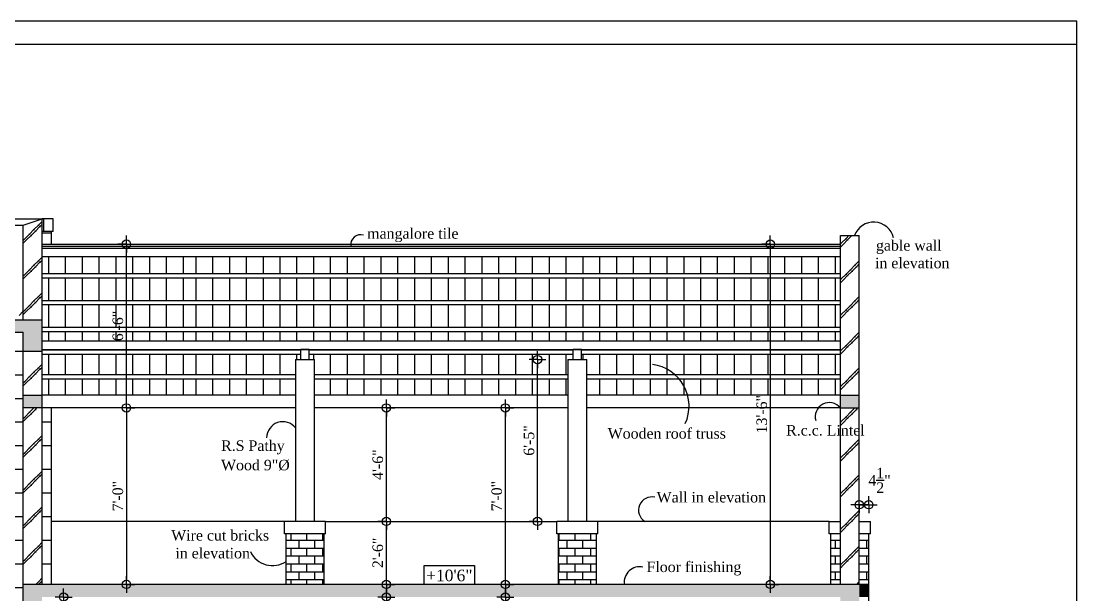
# Model space of a CAD drawing. Extents: x 7848 to 13228, y -2245 to 213.
# Drawn here: x 9412 to 9914, y -93 to 181 of the extents above; entities that cross this region are included whole.
import ezdxf
from ezdxf.enums import TextEntityAlignment as Align

# ---------------------------------------------------------------- set-up
doc = ezdxf.new("R2010")
doc.units = 0
doc.header["$LTSCALE"] = 20
doc.header["$MEASUREMENT"] = 0
doc.header["$PDMODE"] = 34
doc.header["$PDSIZE"] = 5
doc.layers.get('0').update_dxf_attribs({"linetype": 'CONTINUOUS'})
doc.layers.get('Defpoints').update_dxf_attribs({"linetype": 'CONTINUOUS'})
for name, color, linetype in [('border', 230, 'CONTINUOUS'), ('DETTEXT', 7, 'CONTINUOUS'), ('DIMLINE', 254, 'CONTINUOUS'), ('HATCH', 252, 'CONTINUOUS'), ('Stone', 8, 'CONTINUOUS'), ('text', 2, 'CONTINUOUS'), ('TILE', 22, 'CONTINUOUS'), ('wall', 13, 'CONTINUOUS'), ('WOOD', 7, 'CONTINUOUS')]:
    doc.layers.add(name, color=color, linetype=linetype)
doc.layers.add('correct', color=230, linetype='CONTINUOUS', plot=False)
doc.styles.add('style3', font='times_1.ttf')
doc.styles.add('style5', font='times_1.ttf')
doc.dimstyles.new('arch61', dxfattribs={"dimscale": 0, "dimtxt": 5, "dimasz": 2, "dimexe": 0.18, "dimexo": 0.0625, "dimgap": 1.5, "dimtad": 1, "dimzin": 3, "dimdsep": 46, "dimlunit": 4, "dimtxsty": 'style3', "dimblk": 'BLK', "dimcen": 0, "dimse1": 1, "dimse2": 1, "dimclrd": 256, "dimclrt": 3, "dimazin": 0, "dimtfac": 1, "dimtix": 1, "dimtmove": 2, "dimatfit": 3, "dimldrblk": 'NONE', "dimfxl": 0.18, "dimtolj": 1, "dimtzin": 0, "dimlwd": -1, "dimarcsym": 0})
pattern_1 = [(45, (-2711.297, 2172.252), (-8.485281, 8.485281), [3, 0]), (45, (-2712.004, 2172.959), (-8.485281, 8.485281), [3, 0])]
pattern_2 = [(0, (-2711.297, 2172.2518), (0, 3.75), []), (90, (-2711.297, 2172.252), (-7.5, 5e-16), [3.75, -3.75]), (90, (-2707.547, 2172.252), (-7.5, 5e-16), [-3.75, 3.75])]
pattern_3 = [(0, (-2711.297, 2172.252), (0, 11.25), []), (90, (-2711.297, 2172.252), (-22.5, 1e-15), [11.25, -11.25]), (90, (-2700.047, 2172.252), (-22.5, 1e-15), [-11.25, 11.25])]

# ---------------------------------------------------------------- blocks, each defined once
blk = doc.blocks.new('BLK')
for q in [(-2, 0), (0, 2), (0, -2), (2, 0)]:
    blk.add_line((0, 0), q)
blk.add_circle((0, 0), 1)
blk = doc.blocks.new('*D177')
at = {"layer": 'Defpoints', "color": 0}
for p in [(9585.23, -93.54), (9596.64, -93.54), (9596.64, -129.54)]:
    blk.add_point(p, dxfattribs=at)
at = {"layer": 'DIMLINE'}
blk.add_line((9585.23, -127.54), (9585.23, -95.54), dxfattribs=at)
at = {"layer": 'DIMLINE', "xscale": 2, "yscale": 2, "zscale": 2}
for p, rotation in [((9585.23, -93.54), 90), ((9585.23, -129.54), 270)]:
    blk.add_blockref('BLK', p, dxfattribs=dict(at, rotation=rotation))
at = {"layer": 'DIMLINE', "color": 3, "insert": (9581.19, -111.54), "char_height": 5, "attachment_point": 5, "rotation": 90, "style": 'style3'}
blk.add_mtext('\\A1;3\'-0"', dxfattribs=at)
blk = doc.blocks.new('_None')
blk = doc.blocks.new('*D178')
at = {"layer": 'Defpoints', "color": 0}
for p in [(9585.23, -57.54), (9591.88, -57.54), (9591.88, -87.54)]:
    blk.add_point(p, dxfattribs=at)
at = {"layer": 'DIMLINE'}
blk.add_line((9585.23, -85.54), (9585.23, -59.54), dxfattribs=at)
at = {"layer": 'DIMLINE', "xscale": 2, "yscale": 2, "zscale": 2}
for p, rotation in [((9585.23, -57.54), 90), ((9585.23, -87.54), 270)]:
    blk.add_blockref('BLK', p, dxfattribs=dict(at, rotation=rotation))
at = {"layer": 'DIMLINE', "color": 3, "insert": (9581.19, -72.54), "char_height": 5, "attachment_point": 5, "rotation": 90, "style": 'style3'}
blk.add_mtext('\\A1;2\'-6"', dxfattribs=at)
blk = doc.blocks.new('*D179')
at = {"layer": 'Defpoints', "color": 0}
for p in [(9585.23, -3.54), (9598.69, -3.54), (9598.69, -57.54)]:
    blk.add_point(p, dxfattribs=at)
at = {"layer": 'DIMLINE'}
blk.add_line((9585.23, -55.54), (9585.23, -5.54), dxfattribs=at)
at = {"layer": 'DIMLINE', "xscale": 2, "yscale": 2, "zscale": 2}
for p, rotation in [((9585.23, -3.54), 90), ((9585.23, -57.54), 270)]:
    blk.add_blockref('BLK', p, dxfattribs=dict(at, rotation=rotation))
at = {"layer": 'DIMLINE', "color": 3, "insert": (9581.19, -30.54), "char_height": 5, "attachment_point": 5, "rotation": 90, "style": 'style3'}
blk.add_mtext('\\A1;4\'-6"', dxfattribs=at)
blk = doc.blocks.new('*D180')
at = {"layer": 'Defpoints', "color": 0}
for p in [(9641.81, -3.54), (9646.27, -3.54), (9646.27, -87.54)]:
    blk.add_point(p, dxfattribs=at)
at = {"layer": 'DIMLINE'}
blk.add_line((9641.81, -85.54), (9641.81, -5.54), dxfattribs=at)
at = {"layer": 'DIMLINE', "xscale": 2, "yscale": 2, "zscale": 2}
for p, rotation in [((9641.81, -3.54), 90), ((9641.81, -87.54), 270)]:
    blk.add_blockref('BLK', p, dxfattribs=dict(at, rotation=rotation))
at = {"layer": 'DIMLINE', "color": 3, "insert": (9637.76, -45.54), "char_height": 5, "attachment_point": 5, "rotation": 90, "style": 'style3'}
blk.add_mtext('\\A1;7\'-0"', dxfattribs=at)
blk = doc.blocks.new('*D181')
at = {"layer": 'Defpoints', "color": 0}
for p in [(9641.81, -93.54), (9667.09, -93.54), (9667.09, -213.54)]:
    blk.add_point(p, dxfattribs=at)
at = {"layer": 'DIMLINE'}
blk.add_line((9641.81, -211.54), (9641.81, -95.54), dxfattribs=at)
at = {"layer": 'DIMLINE', "xscale": 2, "yscale": 2, "zscale": 2}
for p, rotation in [((9641.81, -93.54), 90), ((9641.81, -213.54), 270)]:
    blk.add_blockref('BLK', p, dxfattribs=dict(at, rotation=rotation))
at = {"layer": 'DIMLINE', "color": 3, "insert": (9637.77, -153.54), "char_height": 5, "attachment_point": 5, "rotation": 90, "style": 'style3'}
blk.add_mtext('\\A1;10\'-0"', dxfattribs=at)
blk = doc.blocks.new('*D433')
at = {"layer": 'Defpoints', "color": 0}
for p in [(9801.09, 74.46), (9767.79, -87.54), (9801.09, -87.54)]:
    blk.add_point(p, dxfattribs=at)
at = {"layer": 'DIMLINE'}
blk.add_line((9767.79, 72.46), (9767.79, -85.54), dxfattribs=at)
at = {"layer": 'DIMLINE', "xscale": 2, "yscale": 2, "zscale": 2}
for p, rotation in [((9767.79, 74.46), 90), ((9767.79, -87.54), 270)]:
    blk.add_blockref('BLK', p, dxfattribs=dict(at, rotation=rotation))
at = {"layer": 'DIMLINE', "color": 3, "insert": (9763.75, -6.54), "char_height": 5, "attachment_point": 5, "rotation": 90, "style": 'style3'}
blk.add_mtext('\\A1;13\'-6"', dxfattribs=at)
blk = doc.blocks.new('*D439')
at = {"layer": 'Defpoints', "color": 0}
for p in [(9810.09, -49.61), (9810.09, -87.54), (9814.59, -87.54)]:
    blk.add_point(p, dxfattribs=at)
at = {"layer": 'DIMLINE'}
for p, q in [((9808.09, -49.61), (9806.09, -49.61)), ((9814.59, -49.61), (9810.09, -49.61)), ((9816.59, -49.61), (9818.59, -49.61))]:
    blk.add_line(p, q, dxfattribs=at)
at = {"layer": 'DIMLINE', "xscale": 2, "yscale": 2, "zscale": 2}
blk.add_blockref('BLK', (9810.09, -49.61), dxfattribs=at)
at = {"layer": 'DIMLINE', "xscale": 2, "yscale": 2, "zscale": 2, "rotation": 180}
blk.add_blockref('BLK', (9814.59, -49.61), dxfattribs=at)
at = {"layer": 'DIMLINE', "color": 3, "insert": (9819.69, -38), "char_height": 5, "attachment_point": 5, "style": 'style3'}
blk.add_mtext('\\A1;4{\\H1.000000x;\\S1/2;}"', dxfattribs=at)
blk = doc.blocks.new('*D442')
at = {"layer": 'Defpoints', "color": 0}
for p in [(9457.87, 74.46), (9461.65, 74.46), (9457.87, -3.54)]:
    blk.add_point(p, dxfattribs=at)
at = {"layer": 'DIMLINE'}
blk.add_line((9461.65, -1.54), (9461.65, 72.46), dxfattribs=at)
at = {"layer": 'DIMLINE', "xscale": 2, "yscale": 2, "zscale": 2}
for p, rotation in [((9461.65, 74.46), 90), ((9461.65, -3.54), 270)]:
    blk.add_blockref('BLK', p, dxfattribs=dict(at, rotation=rotation))
at = {"layer": 'DIMLINE', "color": 3, "insert": (9457.6, 35.46), "char_height": 5, "attachment_point": 5, "rotation": 90, "style": 'style3'}
blk.add_mtext('\\A1;6\'-6"', dxfattribs=at)
blk = doc.blocks.new('*D443')
at = {"layer": 'Defpoints', "color": 0}
for p in [(9475.85, -3.54), (9461.65, -87.54), (9473.71, -87.54)]:
    blk.add_point(p, dxfattribs=at)
at = {"layer": 'DIMLINE'}
blk.add_line((9461.65, -5.54), (9461.65, -85.54), dxfattribs=at)
at = {"layer": 'DIMLINE', "xscale": 2, "yscale": 2, "zscale": 2}
for p, rotation in [((9461.65, -3.54), 90), ((9461.65, -87.54), 270)]:
    blk.add_blockref('BLK', p, dxfattribs=dict(at, rotation=rotation))
at = {"layer": 'DIMLINE', "color": 3, "insert": (9457.6, -45.54), "char_height": 5, "attachment_point": 5, "rotation": 90, "style": 'style3'}
blk.add_mtext('\\A1;7\'-0"', dxfattribs=at)
blk = doc.blocks.new('*D447')
at = {"layer": 'Defpoints', "color": 0}
for p in [(9394.17, 32.46), (9412.59, 32.46), (9412.59, -213.54)]:
    blk.add_point(p, dxfattribs=at)
at = {"layer": 'DIMLINE'}
blk.add_line((9394.17, -211.54), (9394.17, 30.46), dxfattribs=at)
at = {"layer": 'DIMLINE', "xscale": 2, "yscale": 2, "zscale": 2}
for p, rotation in [((9394.17, 32.46), 90), ((9394.17, -213.54), 270)]:
    blk.add_blockref('BLK', p, dxfattribs=dict(at, rotation=rotation))
at = {"layer": 'DIMLINE', "color": 3, "insert": (9390.13, -90.54), "char_height": 5, "attachment_point": 5, "rotation": 90, "style": 'style3'}
blk.add_mtext('\\A1;20\'-6"', dxfattribs=at)
blk = doc.blocks.new('*D449')
at = {"layer": 'Defpoints', "color": 0}
for p in [(9421.59, -93.54), (9431.79, -93.54), (9421.59, -129.54)]:
    blk.add_point(p, dxfattribs=at)
at = {"layer": 'DIMLINE'}
blk.add_line((9431.79, -127.54), (9431.79, -95.54), dxfattribs=at)
at = {"layer": 'DIMLINE', "xscale": 2, "yscale": 2, "zscale": 2}
for p, rotation in [((9431.79, -93.54), 90), ((9431.79, -129.54), 270)]:
    blk.add_blockref('BLK', p, dxfattribs=dict(at, rotation=rotation))
at = {"layer": 'DIMLINE', "color": 3, "insert": (9427.75, -111.54), "char_height": 5, "attachment_point": 5, "rotation": 90, "style": 'style3'}
blk.add_mtext('\\A1;3\'-0"', dxfattribs=at)
blk = doc.blocks.new('*D454')
at = {"layer": 'Defpoints', "color": 0}
for p in [(9657.11, 19.45), (9671.59, 19.45), (9671.59, -57.54)]:
    blk.add_point(p, dxfattribs=at)
at = {"layer": 'DIMLINE'}
blk.add_line((9657.11, -55.54), (9657.11, 17.45), dxfattribs=at)
at = {"layer": 'DIMLINE', "xscale": 2, "yscale": 2, "zscale": 2}
for p, rotation in [((9657.11, 19.45), 90), ((9657.11, -57.54), 270)]:
    blk.add_blockref('BLK', p, dxfattribs=dict(at, rotation=rotation))
at = {"layer": 'DIMLINE', "color": 3, "insert": (9653.06, -19.04), "char_height": 5, "attachment_point": 5, "rotation": 90, "style": 'style3'}
blk.add_mtext('\\A1;6\'-5"', dxfattribs=at)

msp = doc.modelspace()

# ---------------------------------------------------------------- hatches: boundary and pattern name
at = {"layer": 'HATCH'}
h = msp.add_hatch(dxfattribs=at)
h.set_pattern_fill('BRICK HATCH', color=8, angle=45, style=0)
h.set_pattern_definition(pattern_1)
h.paths.add_polyline_path([(9412.593, 38.462), (9421.593, 38.462), (9421.593, 86.462), (9412.593, 83.508)])
h = msp.add_hatch(dxfattribs=at)
h.set_pattern_fill('BRICK HATCH', color=8, angle=45, style=0)
h.set_pattern_definition(pattern_1)
h.paths.add_polyline_path([(9810.093, 78.462), (9801.093, 78.462), (9801.093, 2.462), (9810.093, 2.462)])
for points in [[(9412.593, 32.462), (9412.593, 23.462), (9421.593, 23.462), (9421.593, 38.462), (9211.593, 38.462), (9211.593, 23.462), (9220.593, 23.462), (9220.593, 32.462)], [(9421.593, 2.462), (9412.593, 2.462), (9412.593, -3.538), (9421.593, -3.538)], [(9810.093, -3.538), (9810.093, 2.462), (9801.093, 2.462), (9801.093, -3.538)], [(9801.093, -93.538), (9801.093, -102.538), (9810.093, -102.538), (9810.093, -87.538), (9412.593, -87.538), (9412.593, -102.538), (9421.593, -102.538), (9421.593, -93.538)], [(9814.593, -87.538), (9810.093, -87.538), (9810.093, -93.538), (9814.593, -93.538)]]:
    msp.add_hatch(color=8, dxfattribs=at).paths.add_polyline_path(points)
h = msp.add_hatch(dxfattribs=at)
h.set_pattern_fill('BRICK HATCH', color=8, angle=45, style=0)
h.set_pattern_definition(pattern_1)
h.paths.add_polyline_path([(9421.593, 23.462), (9412.593, 23.462), (9412.593, 2.462), (9421.593, 2.462)])
h = msp.add_hatch(dxfattribs=at)
h.set_pattern_fill('BRICK HATCH', color=8, angle=45, style=0)
h.set_pattern_definition(pattern_1)
h.paths.add_polyline_path([(9412.593, -87.538), (9421.593, -87.538), (9421.593, -3.538), (9412.593, -3.538)])
h = msp.add_hatch(dxfattribs=at)
h.set_pattern_fill('BRICK HATCH', color=8, angle=45, style=0)
h.set_pattern_definition(pattern_1)
h.paths.add_polyline_path([(9801.093, -87.538), (9810.093, -87.538), (9810.093, -3.538), (9801.093, -3.538)])
at = {"layer": 'Stone', "lineweight": -2}
h = msp.add_hatch(dxfattribs=at)
h.set_pattern_fill('BRICK', color=8, scale=45, style=0)
h.set_pattern_definition(pattern_3)
h.paths.add_polyline_path([(9426.093, 86.462), (9421.593, 86.462), (9421.593, 74.462), (9426.093, 74.462)])
h = msp.add_hatch(dxfattribs=at)
h.set_pattern_fill('BRICK', color=8, scale=45, style=0)
h.set_pattern_definition(pattern_3)
h.paths.add_polyline_path([(9412.593, 32.462), (9373.593, 32.462), (9373.593, -192.769), (9412.593, -192.769), (9412.593, -129.538), (9412.593, -87.538)])
h = msp.add_hatch(dxfattribs=at)
h.set_pattern_fill('BRICK', color=8, scale=45, style=0)
h.set_pattern_definition(pattern_3)
h.paths.add_polyline_path([(9421.593, -87.538), (9426.093, -87.538), (9426.093, -3.538), (9421.593, -3.538)])
at = {"layer": 'TILE'}
h = msp.add_hatch(dxfattribs=at)
h.set_pattern_fill('BRICK', color=256, scale=15, style=0)
h.set_pattern_definition(pattern_2)
h.paths.add_polyline_path([(9537.593, -87.538), (9555.593, -87.538), (9555.593, -63.538), (9537.593, -63.538)])
h = msp.add_hatch(dxfattribs=at)
h.set_pattern_fill('BRICK', color=256, scale=15, style=0)
h.set_pattern_definition(pattern_2)
h.paths.add_polyline_path([(9685.093, -87.538), (9685.093, -63.538), (9667.093, -63.538), (9667.093, -87.538)])
h = msp.add_hatch(dxfattribs=at)
h.set_pattern_fill('BRICK', color=256, scale=15, style=0)
h.set_pattern_definition(pattern_2)
h.paths.add_polyline_path([(9801.093, -63.538), (9796.593, -63.538), (9796.593, -87.538), (9801.093, -87.538)])
h = msp.add_hatch(dxfattribs=at)
h.set_pattern_fill('BRICK', color=256, scale=15, style=0)
h.set_pattern_definition(pattern_2)
h.paths.add_polyline_path([(9814.593, -63.538), (9810.093, -63.538), (9810.093, -87.538), (9814.593, -87.538)])

# ---------------------------------------------------------------- linework, layer by layer
for p, q in [((9211.593, 86.462), (9421.593, 86.462)), ((9426.843, 86.462), (9422.343, 86.462)), ((9426.843, 80.462), (9426.843, 86.462)), ((9426.843, 80.462), (9422.343, 80.462)), ((9426.093, 74.462), (9426.093, 80.462)), ((9542.093, 2.462), (9421.593, 2.462)), ((9671.593, 2.462), (9551.093, 2.462)), ((9801.093, 2.462), (9680.593, 2.462)), ((9542.093, -3.538), (9421.593, -3.538)), ((9671.593, -3.538), (9551.093, -3.538)), ((9801.093, -3.538), (9680.593, -3.538)), ((9536.843, -57.538), (9426.093, -57.538)), ((9556.343, -57.538), (9666.343, -57.538)), ((9795.843, -57.538), (9685.843, -57.538))]:
    msp.add_line(p, q)
at = {"color": 8}
msp.add_line((9220.593, 83.508), (9412.593, 83.508), dxfattribs=at)
at = {"layer": 'border'}
msp.add_line((9073.538, 169.596), (9913.538, 169.596), dxfattribs=at)
at = {"layer": 'correct', "color": 3}
msp.add_lwpolyline([(9073.538, 180.587), (9073.538, -329.413), (9913.538, -329.413), (9913.538, 180.587)], close=True, dxfattribs=at)
at = {"layer": 'DETTEXT'}
for centre, radius, start, end in [((9816.978, 75.214), 9.674, 13.48263, 160.38244), ((9572.886, 74.312), 4.567, 71.76097, 190.72569), ((9709.26, -2.66), 19.905, 335.18707, 82.75932), ((9795.832, -7.704), 6.711, 38.37139, 196.17039), ((9536.033, -17.817), 7.709, 38.16508, 179.26804), ((9711.45, -52.215), 6.313, 77.21614, 237.47984), ((9531.078, -66.972), 11.607, 205.37108, 304.14533), ((9705.624, -86.433), 7.283, 77.20671, 188.73098)]:
    msp.add_arc(centre, radius, start, end, dxfattribs=at)
at = {"layer": 'Stone', "color": 8, "lineweight": -2}
msp.add_line((9426.093, -87.538), (9426.093, -3.538), dxfattribs=at)
at = {"layer": 'text'}
msp.add_lwpolyline([(9603.207, -78.513), (9627.194, -78.513), (9627.194, -87.538), (9603.207, -87.538)], close=True, dxfattribs=at)
at = {"layer": 'TILE'}
for p, q in [((9421.593, 74.462), (9801.093, 74.462)), ((9421.593, 73.462), (9801.093, 73.462))]:
    msp.add_line(p, q, dxfattribs=at)
at = {"layer": 'TILE', "color": 7}
for p, q in [((9424.563, 68.462), (9424.563, 60.212)), ((9432.563, 68.462), (9432.563, 60.212)), ((9440.563, 68.462), (9440.563, 60.212)), ((9448.563, 68.462), (9448.563, 60.212)), ((9456.563, 68.462), (9456.563, 60.212)), ((9464.563, 68.462), (9464.563, 60.212)), ((9472.563, 68.462), (9472.563, 60.212)), ((9480.563, 68.462), (9480.563, 60.212)), ((9488.563, 68.462), (9488.563, 60.212)), ((9494.593, 68.462), (9494.593, 60.212)), ((9502.593, 68.462), (9502.593, 60.212)), ((9510.593, 68.462), (9510.593, 60.212)), ((9518.593, 68.462), (9518.593, 60.212)), ((9526.593, 68.462), (9526.593, 60.212)), ((9534.593, 68.462), (9534.593, 60.212)), ((9542.593, 68.462), (9542.593, 60.212)), ((9550.593, 68.462), (9550.593, 60.212)), ((9558.593, 68.462), (9558.593, 60.212)), ((9566.593, 68.462), (9566.593, 60.212)), ((9574.593, 68.462), (9574.593, 60.212)), ((9582.593, 68.462), (9582.593, 60.212)), ((9590.593, 68.462), (9590.593, 60.212)), ((9598.593, 68.462), (9598.593, 60.212)), ((9606.593, 68.462), (9606.593, 60.212)), ((9614.593, 68.462), (9614.593, 60.212)), ((9622.593, 68.462), (9622.593, 60.212)), ((9630.593, 68.462), (9630.593, 60.212)), ((9638.593, 68.462), (9638.593, 60.212)), ((9646.593, 68.462), (9646.593, 60.212)), ((9654.593, 68.462), (9654.593, 60.212)), ((9662.593, 68.462), (9662.593, 60.212)), ((9670.593, 68.462), (9670.593, 60.212)), ((9678.593, 68.462), (9678.593, 60.212)), ((9686.593, 68.462), (9686.593, 60.212)), ((9694.593, 68.462), (9694.593, 60.212)), ((9702.593, 68.462), (9702.593, 60.212)), ((9710.593, 68.462), (9710.593, 60.212)), ((9718.593, 68.462), (9718.593, 60.212)), ((9726.593, 68.462), (9726.593, 60.212)), ((9734.593, 68.462), (9734.593, 60.212)), ((9742.593, 68.462), (9742.593, 60.212)), ((9750.593, 68.462), (9750.593, 60.212)), ((9758.593, 68.462), (9758.593, 60.212)), ((9766.593, 68.462), (9766.593, 60.212)), ((9774.593, 68.462), (9774.593, 60.212)), ((9782.593, 68.462), (9782.593, 60.212)), ((9790.593, 68.462), (9790.593, 60.212)), ((9798.593, 68.462), (9798.593, 60.212)), ((9424.563, 58.212), (9424.563, 47.462)), ((9432.563, 58.212), (9432.563, 47.462)), ((9440.563, 58.212), (9440.563, 47.462)), ((9448.563, 58.212), (9448.563, 47.462)), ((9456.563, 58.212), (9456.563, 47.462)), ((9464.563, 58.212), (9464.563, 47.462)), ((9472.563, 58.212), (9472.563, 47.462)), ((9480.563, 58.212), (9480.563, 47.462)), ((9488.563, 58.212), (9488.563, 47.462)), ((9494.593, 58.212), (9494.593, 47.462)), ((9502.593, 58.212), (9502.593, 47.462)), ((9510.593, 58.212), (9510.593, 47.462)), ((9518.593, 58.212), (9518.593, 47.462)), ((9526.593, 58.212), (9526.593, 47.462)), ((9534.593, 58.212), (9534.593, 47.462)), ((9542.593, 58.212), (9542.593, 47.462)), ((9550.593, 58.212), (9550.593, 47.462)), ((9558.593, 58.212), (9558.593, 47.462)), ((9566.593, 58.212), (9566.593, 47.462)), ((9574.593, 58.212), (9574.593, 47.462)), ((9582.593, 58.212), (9582.593, 47.462)), ((9590.593, 58.212), (9590.593, 47.462)), ((9598.593, 58.212), (9598.593, 47.462)), ((9606.593, 58.212), (9606.593, 47.462)), ((9614.593, 58.212), (9614.593, 47.462)), ((9622.593, 58.212), (9622.593, 47.462)), ((9630.593, 58.212), (9630.593, 47.462)), ((9638.593, 58.212), (9638.593, 47.462)), ((9646.593, 58.212), (9646.593, 47.462)), ((9654.593, 58.212), (9654.593, 47.462)), ((9662.593, 58.212), (9662.593, 47.462)), ((9670.593, 58.212), (9670.593, 47.462)), ((9678.593, 58.212), (9678.593, 47.462)), ((9686.593, 58.212), (9686.593, 47.462)), ((9694.593, 58.212), (9694.593, 47.462)), ((9702.593, 58.212), (9702.593, 47.462)), ((9710.593, 58.212), (9710.593, 47.462)), ((9718.593, 58.212), (9718.593, 47.462)), ((9726.593, 58.212), (9726.593, 47.462)), ((9734.593, 58.212), (9734.593, 47.462)), ((9742.593, 58.212), (9742.593, 47.462)), ((9750.593, 58.212), (9750.593, 47.462)), ((9758.593, 58.212), (9758.593, 47.462)), ((9766.593, 58.212), (9766.593, 47.462)), ((9774.593, 58.212), (9774.593, 47.462)), ((9782.593, 58.212), (9782.593, 47.462)), ((9790.593, 58.212), (9790.593, 47.462)), ((9798.593, 58.212), (9798.593, 47.462)), ((9424.563, 45.462), (9424.563, 34.712)), ((9432.563, 45.462), (9432.563, 34.712)), ((9440.563, 45.462), (9440.563, 34.712)), ((9448.563, 45.462), (9448.563, 34.712)), ((9456.563, 45.462), (9456.563, 34.712)), ((9464.563, 45.462), (9464.563, 34.712)), ((9472.563, 45.462), (9472.563, 34.712)), ((9480.563, 45.462), (9480.563, 34.712)), ((9488.563, 45.462), (9488.563, 34.712)), ((9494.593, 45.462), (9494.593, 34.712)), ((9502.593, 45.462), (9502.593, 34.712)), ((9510.593, 45.462), (9510.593, 34.712)), ((9518.593, 45.462), (9518.593, 34.712)), ((9526.593, 45.462), (9526.593, 34.712)), ((9534.593, 45.462), (9534.593, 34.712)), ((9542.593, 45.462), (9542.593, 34.712)), ((9550.593, 45.462), (9550.593, 34.712)), ((9558.593, 45.462), (9558.593, 34.712)), ((9566.593, 45.462), (9566.593, 34.712)), ((9574.593, 45.462), (9574.593, 34.712)), ((9582.593, 45.462), (9582.593, 34.712)), ((9590.593, 45.462), (9590.593, 34.712)), ((9598.593, 45.462), (9598.593, 34.712)), ((9606.593, 45.462), (9606.593, 34.712)), ((9614.593, 45.462), (9614.593, 34.712)), ((9622.593, 45.462), (9622.593, 34.712)), ((9630.593, 45.462), (9630.593, 34.712)), ((9638.593, 45.462), (9638.593, 34.712)), ((9646.593, 45.462), (9646.593, 34.712)), ((9654.593, 45.462), (9654.593, 34.712)), ((9662.593, 45.462), (9662.593, 34.712)), ((9670.593, 45.462), (9670.593, 34.712)), ((9678.593, 45.462), (9678.593, 34.712)), ((9686.593, 45.462), (9686.593, 34.712)), ((9694.593, 45.462), (9694.593, 34.712)), ((9702.593, 45.462), (9702.593, 34.712)), ((9710.593, 45.462), (9710.593, 34.712)), ((9718.593, 45.462), (9718.593, 34.712)), ((9726.593, 45.462), (9726.593, 34.712)), ((9734.593, 45.462), (9734.593, 34.712)), ((9742.593, 45.462), (9742.593, 34.712)), ((9750.593, 45.462), (9750.593, 34.712)), ((9758.593, 45.462), (9758.593, 34.712)), ((9766.593, 45.462), (9766.593, 34.712)), ((9774.593, 45.462), (9774.593, 34.712)), ((9782.593, 45.462), (9782.593, 34.712)), ((9790.593, 45.462), (9790.593, 34.712)), ((9798.593, 45.462), (9798.593, 34.712)), ((9424.563, 32.712), (9424.563, 28.323)), ((9432.563, 32.712), (9432.563, 28.323)), ((9440.563, 32.712), (9440.563, 28.323)), ((9448.563, 32.712), (9448.563, 28.323)), ((9456.563, 32.712), (9456.563, 28.323)), ((9464.563, 32.712), (9464.563, 28.323)), ((9472.563, 32.712), (9472.563, 28.323)), ((9480.563, 32.712), (9480.563, 28.323)), ((9488.563, 32.712), (9488.563, 28.323)), ((9494.593, 32.712), (9494.593, 28.323)), ((9502.593, 32.712), (9502.593, 28.323)), ((9510.593, 32.712), (9510.593, 28.323)), ((9518.593, 32.712), (9518.593, 28.323)), ((9526.593, 32.712), (9526.593, 28.323)), ((9534.593, 32.712), (9534.593, 28.323)), ((9542.593, 32.712), (9542.593, 28.323)), ((9550.593, 32.712), (9550.593, 28.323)), ((9558.593, 32.712), (9558.593, 28.323)), ((9566.593, 32.712), (9566.593, 28.323)), ((9574.593, 32.712), (9574.593, 28.323)), ((9582.593, 32.712), (9582.593, 28.323)), ((9590.593, 32.712), (9590.593, 28.323)), ((9598.593, 32.712), (9598.593, 28.323)), ((9606.593, 32.712), (9606.593, 28.323)), ((9614.593, 32.712), (9614.593, 28.323)), ((9622.593, 32.712), (9622.593, 28.323)), ((9630.593, 32.712), (9630.593, 28.323)), ((9638.593, 32.712), (9638.593, 28.323)), ((9646.593, 32.712), (9646.593, 28.323)), ((9654.593, 32.712), (9654.593, 28.323)), ((9662.593, 32.712), (9662.593, 28.323)), ((9670.593, 32.712), (9670.593, 28.323)), ((9678.593, 32.712), (9678.593, 28.323)), ((9686.593, 32.712), (9686.593, 28.323)), ((9694.593, 32.712), (9694.593, 28.323)), ((9702.593, 32.712), (9702.593, 28.323)), ((9710.593, 32.712), (9710.593, 28.323)), ((9718.593, 32.712), (9718.593, 28.323)), ((9726.593, 32.712), (9726.593, 28.323)), ((9734.593, 32.712), (9734.593, 28.323)), ((9742.593, 32.712), (9742.593, 28.323)), ((9750.593, 32.712), (9750.593, 28.323)), ((9758.593, 32.712), (9758.593, 28.323)), ((9766.593, 32.712), (9766.593, 28.323)), ((9774.593, 32.712), (9774.593, 28.323)), ((9782.593, 32.712), (9782.593, 28.323)), ((9790.593, 32.712), (9790.593, 28.323)), ((9798.593, 32.712), (9798.593, 28.323)), ((9424.563, 24.323), (9424.563, 23.962)), ((9424.563, 21.962), (9424.563, 12.212)), ((9432.563, 24.323), (9432.563, 23.962)), ((9432.563, 21.962), (9432.563, 12.212)), ((9440.563, 24.323), (9440.563, 23.962)), ((9440.563, 21.962), (9440.563, 12.212)), ((9448.563, 24.323), (9448.563, 23.962)), ((9448.563, 21.962), (9448.563, 12.212)), ((9456.563, 24.323), (9456.563, 23.962)), ((9456.563, 21.962), (9456.563, 12.212)), ((9464.563, 24.323), (9464.563, 23.962)), ((9464.563, 21.962), (9464.563, 12.212)), ((9472.563, 24.323), (9472.563, 23.962)), ((9472.563, 21.962), (9472.563, 12.212)), ((9480.563, 24.323), (9480.563, 23.962)), ((9480.563, 21.962), (9480.563, 12.212)), ((9488.563, 24.323), (9488.563, 23.962)), ((9488.563, 21.962), (9488.563, 12.212)), ((9494.593, 24.323), (9494.593, 23.962)), ((9494.593, 21.962), (9494.593, 12.212)), ((9502.593, 24.323), (9502.593, 23.962)), ((9502.593, 21.962), (9502.593, 12.212)), ((9510.593, 24.323), (9510.593, 23.962)), ((9510.593, 21.962), (9510.593, 12.212)), ((9518.593, 24.323), (9518.593, 23.962)), ((9518.593, 21.962), (9518.593, 12.212)), ((9526.593, 24.323), (9526.593, 23.962)), ((9526.593, 21.962), (9526.593, 12.212)), ((9534.593, 24.323), (9534.593, 23.962)), ((9534.593, 21.962), (9534.593, 12.212)), ((9542.593, 24.323), (9542.593, 23.962)), ((9542.593, 21.962), (9542.593, 19.45)), ((9550.593, 24.323), (9550.593, 23.962)), ((9550.593, 21.962), (9550.593, 19.45)), ((9558.593, 24.323), (9558.593, 23.962)), ((9558.593, 21.962), (9558.593, 12.212)), ((9566.593, 24.323), (9566.593, 23.962)), ((9566.593, 21.962), (9566.593, 12.212)), ((9574.593, 24.323), (9574.593, 23.962)), ((9574.593, 21.962), (9574.593, 12.212)), ((9582.593, 24.323), (9582.593, 23.962)), ((9582.593, 21.962), (9582.593, 12.212)), ((9590.593, 24.323), (9590.593, 23.962)), ((9590.593, 21.962), (9590.593, 12.212)), ((9598.593, 24.323), (9598.593, 23.962)), ((9598.593, 21.962), (9598.593, 12.212)), ((9606.593, 24.323), (9606.593, 23.962)), ((9606.593, 21.962), (9606.593, 12.212)), ((9614.593, 24.323), (9614.593, 23.962)), ((9614.593, 21.962), (9614.593, 12.212)), ((9622.593, 24.323), (9622.593, 23.962)), ((9622.593, 21.962), (9622.593, 12.212)), ((9630.593, 24.323), (9630.593, 23.962)), ((9630.593, 21.962), (9630.593, 12.212)), ((9638.593, 24.323), (9638.593, 23.962)), ((9638.593, 21.962), (9638.593, 12.212)), ((9646.593, 24.323), (9646.593, 23.962)), ((9646.593, 21.962), (9646.593, 12.212)), ((9654.593, 24.323), (9654.593, 23.962)), ((9654.593, 21.962), (9654.593, 12.212)), ((9662.593, 24.323), (9662.593, 23.962)), ((9662.593, 21.962), (9662.593, 12.212)), ((9670.593, 24.323), (9670.593, 23.962)), ((9670.593, 21.962), (9670.593, 12.212)), ((9678.593, 24.323), (9678.593, 23.962)), ((9678.593, 21.962), (9678.593, 19.45)), ((9686.593, 24.323), (9686.593, 23.962)), ((9686.593, 21.962), (9686.593, 12.212)), ((9694.593, 24.323), (9694.593, 23.962)), ((9694.593, 21.962), (9694.593, 12.212)), ((9702.593, 24.323), (9702.593, 23.962)), ((9702.593, 21.962), (9702.593, 12.212)), ((9710.593, 24.323), (9710.593, 23.962)), ((9710.593, 21.962), (9710.593, 12.212)), ((9718.593, 24.323), (9718.593, 23.962)), ((9718.593, 21.962), (9718.593, 12.212)), ((9726.593, 24.323), (9726.593, 23.962)), ((9726.593, 21.962), (9726.593, 12.212)), ((9734.593, 24.323), (9734.593, 23.962)), ((9734.593, 21.962), (9734.593, 12.212)), ((9742.593, 24.323), (9742.593, 23.962)), ((9742.593, 21.962), (9742.593, 12.212)), ((9750.593, 24.323), (9750.593, 23.962)), ((9750.593, 21.962), (9750.593, 12.212)), ((9758.593, 24.323), (9758.593, 23.962)), ((9758.593, 21.962), (9758.593, 12.212)), ((9766.593, 24.323), (9766.593, 23.962)), ((9766.593, 21.962), (9766.593, 12.212)), ((9774.593, 24.323), (9774.593, 23.962)), ((9774.593, 21.962), (9774.593, 12.212)), ((9782.593, 24.323), (9782.593, 23.962)), ((9782.593, 21.962), (9782.593, 12.212)), ((9790.593, 24.323), (9790.593, 23.962)), ((9790.593, 21.962), (9790.593, 12.212)), ((9798.593, 24.323), (9798.593, 23.962)), ((9798.593, 21.962), (9798.593, 12.212)), ((9424.563, 10.212), (9424.563, 2.462)), ((9432.563, 10.212), (9432.563, 2.462)), ((9440.563, 10.212), (9440.563, 2.462)), ((9448.563, 10.212), (9448.563, 2.462)), ((9456.563, 10.212), (9456.563, 2.462)), ((9464.563, 10.212), (9464.563, 2.462)), ((9472.563, 10.212), (9472.563, 2.462)), ((9480.563, 10.212), (9480.563, 2.462)), ((9488.563, 10.212), (9488.563, 2.462)), ((9494.593, 10.212), (9494.593, 2.462)), ((9502.593, 10.212), (9502.593, 2.462)), ((9510.593, 10.212), (9510.593, 2.462)), ((9518.593, 10.212), (9518.593, 2.462)), ((9526.593, 10.212), (9526.593, 2.462)), ((9534.593, 10.212), (9534.593, 2.462)), ((9558.593, 10.212), (9558.593, 2.462)), ((9566.593, 10.212), (9566.593, 2.462)), ((9574.593, 10.212), (9574.593, 2.462)), ((9582.593, 10.212), (9582.593, 2.462)), ((9590.593, 10.212), (9590.593, 2.462)), ((9598.593, 10.212), (9598.593, 2.462)), ((9606.593, 10.212), (9606.593, 2.462)), ((9614.593, 10.212), (9614.593, 2.462)), ((9622.593, 10.212), (9622.593, 2.462)), ((9630.593, 10.212), (9630.593, 2.462)), ((9638.593, 10.212), (9638.593, 2.462)), ((9646.593, 10.212), (9646.593, 2.462)), ((9654.593, 10.212), (9654.593, 2.462)), ((9662.593, 10.212), (9662.593, 2.462)), ((9670.593, 10.212), (9670.593, 2.462)), ((9686.593, 10.212), (9686.593, 2.462)), ((9694.593, 10.212), (9694.593, 2.462)), ((9702.593, 10.212), (9702.593, 2.462)), ((9710.593, 10.212), (9710.593, 2.462)), ((9718.593, 10.212), (9718.593, 2.462)), ((9726.593, 10.212), (9726.593, 2.462)), ((9734.593, 10.212), (9734.593, 2.462)), ((9742.593, 10.212), (9742.593, 2.462)), ((9750.593, 10.212), (9750.593, 2.462)), ((9758.593, 10.212), (9758.593, 2.462)), ((9766.593, 10.212), (9766.593, 2.462)), ((9774.593, 10.212), (9774.593, 2.462)), ((9782.593, 10.212), (9782.593, 2.462)), ((9790.593, 10.212), (9790.593, 2.462)), ((9798.593, 10.212), (9798.593, 2.462))]:
    msp.add_line(p, q, dxfattribs=at)
at = {"layer": 'wall'}
for p, q in [((9412.593, 83.508), (9421.593, 86.462)), ((9421.593, -87.538), (9421.593, 86.462)), ((9422.343, 86.462), (9421.593, 86.462)), ((9422.343, 80.462), (9422.343, 86.462)), ((9412.593, 38.462), (9412.593, 83.508)), ((9422.343, 80.462), (9421.593, 80.462)), ((9801.093, -87.538), (9801.093, 78.462)), ((9801.093, 78.462), (9810.093, 78.462)), ((9810.093, -87.538), (9810.093, 78.462)), ((9211.593, 38.462), (9421.593, 38.462)), ((9220.593, 32.462), (9412.593, 32.462)), ((9412.593, -87.538), (9412.593, 32.462)), ((9412.593, 23.462), (9421.593, 23.462)), ((9412.593, 2.462), (9421.593, 2.462)), ((9412.593, 2.462), (9421.593, 2.462)), ((9801.093, 2.462), (9810.093, 2.462)), ((9421.593, -3.538), (9412.593, -3.538)), ((9801.093, -3.538), (9810.093, -3.538)), ((9536.843, -63.538), (9536.843, -57.538)), ((9556.343, -57.538), (9536.843, -57.538)), ((9556.343, -63.538), (9556.343, -57.538)), ((9666.343, -63.538), (9666.343, -57.538)), ((9685.843, -57.538), (9666.343, -57.538)), ((9685.843, -63.538), (9685.843, -57.538)), ((9795.843, -57.538), (9801.093, -57.538)), ((9795.843, -63.538), (9795.843, -57.538)), ((9810.093, -57.538), (9815.343, -57.538)), ((9815.343, -63.538), (9815.343, -57.538)), ((9556.343, -63.538), (9536.843, -63.538)), ((9537.593, -87.538), (9537.593, -63.538)), ((9555.593, -87.538), (9555.593, -63.538)), ((9685.843, -63.538), (9666.343, -63.538)), ((9667.093, -87.538), (9667.093, -63.538)), ((9685.093, -87.538), (9685.093, -63.538)), ((9801.093, -63.538), (9795.843, -63.538)), ((9796.593, -87.538), (9796.593, -63.538)), ((9815.343, -63.538), (9810.093, -63.538)), ((9814.593, -87.538), (9814.593, -63.538)), ((9412.593, -129.538), (9412.593, -87.538)), ((9814.593, -87.538), (9412.593, -87.538)), ((9814.593, -105.293), (9814.593, -87.538))]:
    msp.add_line(p, q, dxfattribs=at)
at = {"layer": 'wall', "color": 2}
msp.add_line((9410.593, 40.462), (9412.593, 42.462), dxfattribs=at)
at = {"layer": 'WOOD'}
for p, q in [((9421.593, 72.462), (9801.093, 72.462)), ((9421.593, 68.462), (9801.093, 68.462)), ((9421.593, 28.323), (9801.093, 28.323)), ((9421.593, 24.323), (9801.093, 24.323)), ((9544.593, 19.45), (9544.593, 24.323)), ((9548.593, 24.323), (9544.593, 24.323)), ((9548.593, 19.45), (9548.593, 24.323)), ((9674.093, 19.45), (9674.093, 24.323)), ((9678.093, 24.323), (9674.093, 24.323)), ((9678.093, 19.45), (9678.093, 24.323)), ((9542.093, 19.45), (9542.093, -57.538)), ((9542.093, 19.45), (9551.093, 19.45)), ((9551.093, -57.538), (9551.093, 19.45)), ((9671.593, 19.45), (9671.593, -57.538)), ((9671.593, 19.45), (9680.593, 19.45)), ((9680.593, -57.538), (9680.593, 19.45))]:
    msp.add_line(p, q, dxfattribs=at)
at = {"layer": 'WOOD', "color": 33}
for p, q in [((9801.093, 60.212), (9421.593, 60.212)), ((9801.093, 58.212), (9421.593, 58.212)), ((9801.093, 47.462), (9421.593, 47.462)), ((9801.093, 45.462), (9421.593, 45.462)), ((9801.093, 34.712), (9421.593, 34.712)), ((9801.093, 32.712), (9421.593, 32.712)), ((9544.593, 23.962), (9421.593, 23.962)), ((9544.593, 21.962), (9421.593, 21.962)), ((9674.093, 23.962), (9548.593, 23.962)), ((9674.093, 21.962), (9548.593, 21.962)), ((9801.093, 23.962), (9678.093, 23.962)), ((9801.093, 21.962), (9678.093, 21.962)), ((9542.093, 12.212), (9421.593, 12.212)), ((9542.093, 10.212), (9421.593, 10.212)), ((9671.593, 12.212), (9551.093, 12.212)), ((9671.593, 10.212), (9551.093, 10.212)), ((9801.093, 12.212), (9680.593, 12.212)), ((9801.093, 10.212), (9680.593, 10.212))]:
    msp.add_line(p, q, dxfattribs=at)

# ---------------------------------------------------------------- texts
at = {"layer": 'DETTEXT', "style": 'style5'}
for s, p in [('mangalore tile', (9576.127, 77.006)), ('Wooden roof truss', (9690.468, -18.166)), ('Wall in elevation', (9713.735, -48.528)), ('in elevation', (9484.932, -75.164)), ('Floor finishing', (9708.932, -81.671))]:
    msp.add_text(s, height=5, dxfattribs=at).set_placement(p)
for s, p in [('gable wall', (9833.626, 73.15)), (' in elevation', (9834.322, 65.549))]:
    msp.add_text(s, height=5, dxfattribs=at).set_placement(p, align=Align.MIDDLE)
for s, p in [('R.c.c. Lintel', (9793.982, -16.692)), ('R.S Pathy', (9521.801, -23.981)), ('Wood 9"%%C', (9522.974, -33.23)), ('Wire cut bricks', (9506.226, -66.676))]:
    msp.add_text(s, height=5, dxfattribs=at).set_placement(p, align=Align.CENTER)
at = {"layer": 'text', "style": 'style5'}
msp.add_text('+10\'6"', height=5.5, dxfattribs=at).set_placement((9604.158, -86.011))

# ---------------------------------------------------------------- dimensions: what is measured, and where the dimension line sits
at = {"layer": 'DIMLINE'}
for base, p1, p2, override, picture, middle in [((9461.646, 74.462), (9457.865, -3.538), (9457.865, 74.462), {"dimscale": 1}, '*D442', (9457.603, 35.462)), ((9767.795, -87.538), (9801.093, 74.462), (9801.093, -87.538), {"dimscale": 1}, '*D433', (9763.752, -6.538)), ((9394.171, 32.462), (9412.593, -213.538), (9412.593, 32.462), {"dimscale": 1}, '*D447', (9390.128, -90.538)), ((9657.105, 19.45), (9671.593, -57.538), (9671.593, 19.45), {"dimscale": 1}, '*D454', (9653.062, -19.044)), ((9461.646, -87.538), (9475.854, -3.538), (9473.707, -87.538), {"dimscale": 1}, '*D443', (9457.596, -45.538)), ((9585.229, -3.538), (9598.687, -57.538), (9598.687, -3.538), {"dimscale": 1, "dimfxl": 0.25}, '*D179', (9581.186, -30.538)), ((9641.81, -3.538), (9646.269, -87.538), (9646.269, -3.538), {"dimscale": 1, "dimfxl": 0.25}, '*D180', (9637.759, -45.538)), ((9585.229, -57.538), (9591.875, -87.538), (9591.875, -57.538), {"dimscale": 1, "dimfxl": 0.25}, '*D178', (9581.186, -72.538)), ((9431.792, -93.538), (9421.593, -129.538), (9421.593, -93.538), {"dimscale": 1}, '*D449', (9427.748, -111.538)), ((9585.229, -93.538), (9596.639, -129.538), (9596.639, -93.538), {"dimscale": 1, "dimfxl": 0.25}, '*D177', (9581.186, -111.538)), ((9641.81, -93.538), (9667.093, -213.538), (9667.093, -93.538), {"dimscale": 1, "dimfxl": 0.25}, '*D181', (9637.766, -153.538))]:
    dim = msp.add_linear_dim(base=base, p1=p1, p2=p2, angle=90, dimstyle='arch61', override=override, dxfattribs=at)
    dim.commit()
    dim.dimension.update_dxf_attribs({"geometry": picture, "text_midpoint": middle})
dim = msp.add_linear_dim(base=(9810.093, -49.608), p1=(9814.593, -87.538), p2=(9810.093, -87.538), dimstyle='arch61', override={"dimscale": 1}, dxfattribs=at)
dim.commit()
dim.dimension.update_dxf_attribs({"geometry": '*D439', "text_midpoint": (9819.688, -38), "dimtype": 160})

doc.saveas('drawing.dxf')
